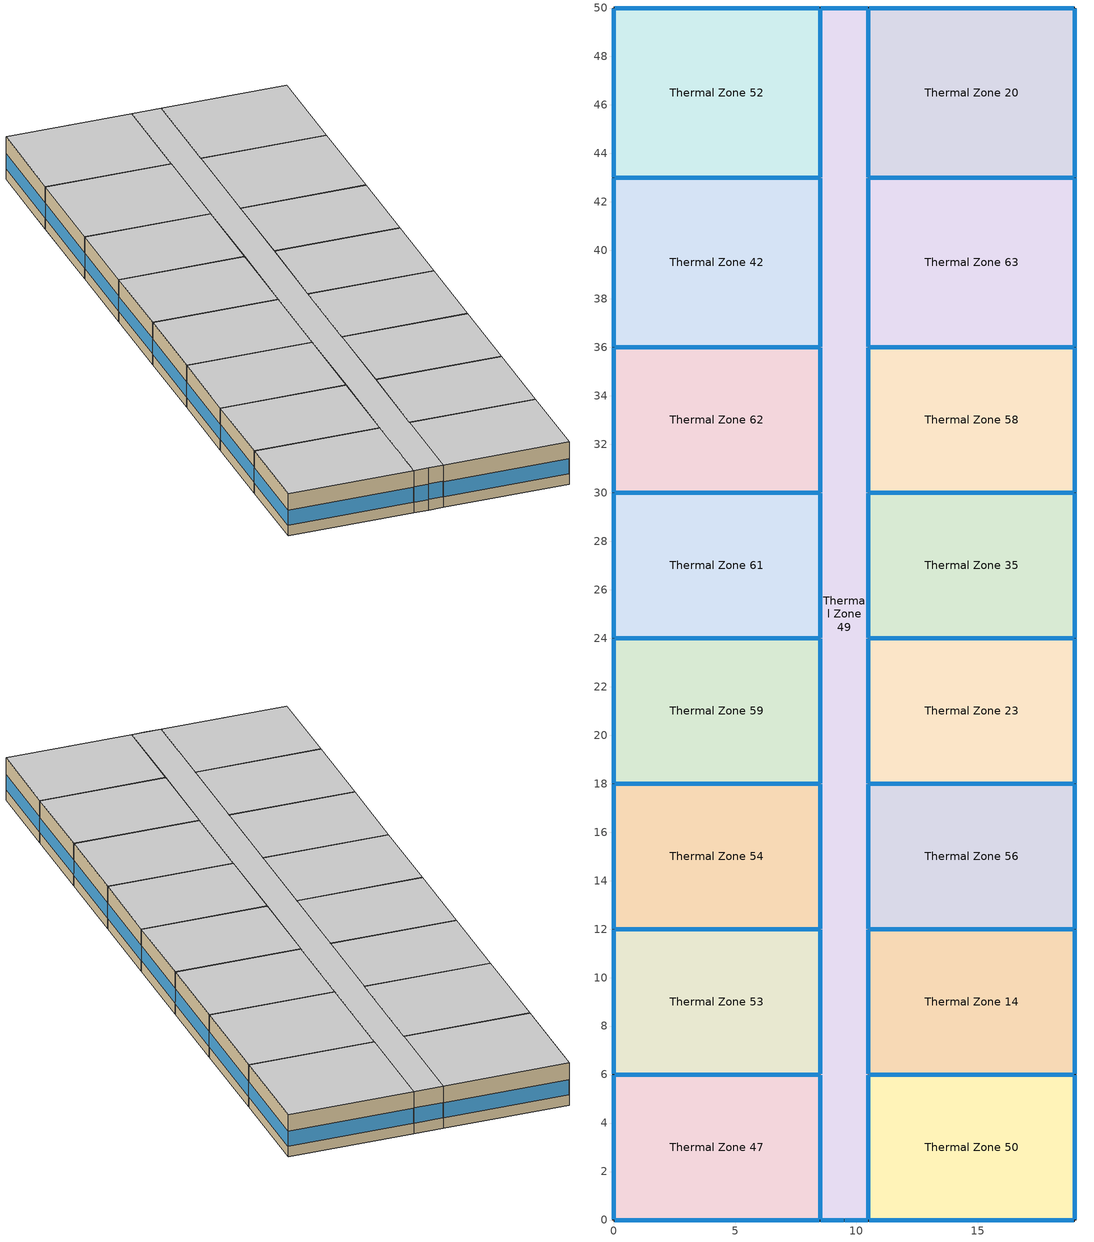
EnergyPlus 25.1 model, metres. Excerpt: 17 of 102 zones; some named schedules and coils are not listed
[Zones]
Thermal Zone 14
 floor to Thermal Zone 33 (Typical Interior Floor): 19,12 19,6 10.5,6 10.5,12 z6.1
 wall outside (Surface 275 c tbd (R 0.8x Solar 1.0x Therm 1.0x)): 19,6 19,12 z6.1:9.14
 wall to Thermal Zone 50 (Typical Interior Wall): 10.5,6 19,6 z6.1:9.14
 wall to Thermal Zone 49 (Typical Interior Wall): 10.5,12 10.5,6 z6.1:9.14
 wall to Thermal Zone 56 (Typical Interior Wall): 19,12 10.5,12 z6.1:9.14
 window (Customized Fenestration: u=3.36): 19,6.03 19,11.97 z6.86:7.93
 window inside (Typical Interior Window): 10.53,6 18.97,6 / 10.5,11.97 10.5,6.03 / 18.97,12 10.53,12 z7.1:8.02
 ceiling to Thermal Zone 66 (Typical Interior Ceiling): 19,6 19,12 10.5,12 10.5,6 z9.14
Thermal Zone 20
 floor to Thermal Zone 48 (Typical Interior Floor): 19,50 19,43 10.5,43 10.5,50 z6.1
 wall outside (Surface 348 c tbd (R 0.8x Solar 1.0x Therm 1.0x)): 19,50 10.5,50 z6.1:9.14
 wall outside (Surface 349 c tbd (R 0.8x Solar 1.0x Therm 1.0x)): 19,43 19,50 z6.1:9.14
 wall to Thermal Zone 49 (Typical Interior Wall): 10.5,50 10.5,43 z6.1:9.14
 wall to Thermal Zone 63 (Typical Interior Wall): 10.5,43 19,43 z6.1:9.14
 window inside (Typical Interior Window): 10.5,49.97 10.5,43.03 / 10.53,43 18.97,43 z7.1:8.02
 window (Customized Fenestration: u=3.36): 18.97,50 10.53,50 / 19,43.03 19,49.97 z6.86:7.93
 ceiling to Thermal Zone 73 (Typical Interior Ceiling): 19,43 19,50 10.5,50 10.5,43 z9.14
Thermal Zone 23
 floor to Thermal Zone 38 (Typical Interior Floor): 19,24 19,18 10.5,18 10.5,24 z6.1
 wall outside (Surface 299 c tbd (R 0.8x Solar 1.0x Therm 1.0x)): 19,18 19,24 z6.1:9.14
 wall to Thermal Zone 56 (Typical Interior Wall): 10.5,18 19,18 z6.1:9.14
 wall to Thermal Zone 49 (Typical Interior Wall): 10.5,24 10.5,18 z6.1:9.14
 wall to Thermal Zone 35 (Typical Interior Wall): 19,24 10.5,24 z6.1:9.14
 window (Customized Fenestration: u=3.36): 19,18.03 19,23.97 z6.86:7.93
 window inside (Typical Interior Window): 10.53,18 18.97,18 / 10.5,23.97 10.5,18.03 / 18.97,24 10.53,24 z7.1:8.02
 ceiling to Thermal Zone 1 (Typical Interior Ceiling): 19,18 19,24 10.5,24 10.5,18 z9.14
Thermal Zone 35
 floor to Thermal Zone 40 (Typical Interior Floor): 19,30 19,24 10.5,24 10.5,30 z6.1
 wall outside (Surface 311 c tbd (R 0.8x Solar 1.0x Therm 1.0x)): 19,24 19,30 z6.1:9.14
 wall to Thermal Zone 49 (Typical Interior Wall): 10.5,30 10.5,24 z6.1:9.14
 wall to Thermal Zone 58 (Typical Interior Wall): 19,30 10.5,30 z6.1:9.14
 window (Customized Fenestration: u=3.36): 19,24.03 19,29.97 z6.86:7.93
 window inside (Typical Interior Window): 10.5,29.97 10.5,24.03 / 18.97,30 10.53,30 z7.1:8.02
 ceiling to Thermal Zone 41 (Typical Interior Ceiling): 19,24 19,30 10.5,30 10.5,24 z9.14
Thermal Zone 42
 floor to Thermal Zone 45 (Typical Interior Floor): 8.5,43 8.5,36 0,36 0,43 z6.1
 wall outside (Surface 329 c tbd (R 0.8x Solar 1.0x Therm 1.0x)): 0,43 0,36 z6.1:9.14
 wall to Thermal Zone 52 (Typical Interior Wall): 8.5,43 0,43 z6.1:9.14
 wall to Thermal Zone 49 (Typical Interior Wall): 8.5,36 8.5,43 z6.1:9.14
 wall to Thermal Zone 62 (Typical Interior Wall): 0,36 8.5,36 z6.1:9.14
 window (Customized Fenestration: u=3.36): 0,42.97 0,36.03 z6.86:7.93
 window inside (Typical Interior Window): 8.47,43 0.03,43 / 8.5,36.03 8.5,42.97 / 0.03,36 8.47,36 z7.1:8.02
 ceiling to Thermal Zone 70 (Typical Interior Ceiling): 8.5,36 8.5,43 0,43 0,36 z9.14
Thermal Zone 47
 floor to Thermal Zone 17 (Typical Interior Floor): 8.5,6 8.5,0 0,0 0,6 z6.1
 wall outside (Surface 237 c tbd (R 0.8x Solar 1.0x Therm 1.0x)): 0,0 8.5,0 z6.1:9.14
 wall outside (Surface 238 c tbd (R 0.8x Solar 1.0x Therm 1.0x)): 0,6 0,0 z6.1:9.14
 wall to Thermal Zone 49 (Typical Interior Wall): 8.5,0 8.5,6 z6.1:9.14
 wall to Thermal Zone 53 (Typical Interior Wall): 8.5,6 0,6 z6.1:9.14
 window inside (Typical Interior Window): 8.5,0.03 8.5,5.97 / 8.47,6 0.03,6 z7.1:8.02
 window (Customized Fenestration: u=3.36): 0.03,0 8.47,0 / 0,5.97 0,0.03 z6.86:7.93
 ceiling to Thermal Zone 64 (Typical Interior Ceiling): 8.5,0 8.5,6 0,6 0,0 z9.14
Thermal Zone 49
 floor to Thermal Zone 30 (Typical Interior Floor): 10.5,50 10.5,0 8.5,0 8.5,50 z6.1
 wall outside (Surface 243 c tbd (R 0.8x Solar 1.0x Therm 1.0x)): 9.5,0 10.5,0 z6.1:9.14
 wall outside (Surface 244 c tbd (R 0.8x Solar 1.0x Therm 1.0x)): 8.5,0 9.5,0 z6.1:9.14
 wall outside (Surface 253 c tbd (R 0.8x Solar 1.0x Therm 1.0x)): 10.5,50 8.5,50 z6.1:9.14
 wall to Thermal Zone 50 (Typical Interior Wall): 10.5,0 10.5,6 z6.1:9.14
 wall to Thermal Zone 53 (Typical Interior Wall): 8.5,12 8.5,6 z6.1:9.14
 wall to Thermal Zone 54 (Typical Interior Wall): 8.5,18 8.5,12 z6.1:9.14
 wall to Thermal Zone 59 (Typical Interior Wall): 8.5,24 8.5,18 z6.1:9.14
 wall to Thermal Zone 61 (Typical Interior Wall): 8.5,30 8.5,24 z6.1:9.14
 wall to Thermal Zone 62 (Typical Interior Wall): 8.5,36 8.5,30 z6.1:9.14
 wall to Thermal Zone 52 (Typical Interior Wall): 8.5,50 8.5,43 z6.1:9.14
 wall to Thermal Zone 63 (Typical Interior Wall): 10.5,36 10.5,43 z6.1:9.14
 wall to Thermal Zone 58 (Typical Interior Wall): 10.5,30 10.5,36 z6.1:9.14
 wall to Thermal Zone 56 (Typical Interior Wall): 10.5,12 10.5,18 z6.1:9.14
 window inside (Typical Interior Window): 10.5,0.03 10.5,5.97 / 8.5,11.97 8.5,6.03 / 8.5,17.97 8.5,12.03 / 8.5,23.97 8.5,18.03 / 8.5,29.97 8.5,24.03 / 8.5,35.97 8.5,30.03 / 8.5,49.97 8.5,43.03 / 10.5,36.03 10.5,42.97 / 10.5,30.03 10.5,35.97 / 10.5,12.03 10.5,17.97 z7.1:8.02
 window (Customized Fenestration: u=3.36): 9.53,0 10.47,0 / 8.53,0 9.47,0 z6.86:7.98; 10.47,50 8.53,50 z6.86:7.95
 ceiling to Thermal Zone 11 (Typical Interior Ceiling): 10.5,0 10.5,50 8.5,50 8.5,0 z9.14
Thermal Zone 50
 floor to Thermal Zone 16 (Typical Interior Floor): 19,6 19,0 10.5,0 10.5,6 z6.1
 wall outside (Surface 263 c tbd (R 0.8x Solar 1.0x Therm 1.0x)): 19,0 19,6 z6.1:9.14
 wall outside (Surface 264 c tbd (R 0.8x Solar 1.0x Therm 1.0x)): 10.5,0 19,0 z6.1:9.14
 window (Customized Fenestration: u=3.36): 19,0.03 19,5.97 / 10.53,0 18.97,0 z6.86:7.93
 ceiling to Thermal Zone 51 (Typical Interior Ceiling): 19,0 19,6 10.5,6 10.5,0 z9.14
Thermal Zone 52
 floor to Thermal Zone 46 (Typical Interior Floor): 8.5,50 8.5,43 0,43 0,50 z6.1
 wall outside (Surface 341 c tbd (R 0.8x Solar 1.0x Therm 1.0x)): 0,50 0,43 z6.1:9.14
 wall outside (Surface 342 c tbd (R 0.8x Solar 1.0x Therm 1.0x)): 8.5,50 0,50 z6.1:9.14
 window (Customized Fenestration: u=3.36): 0,49.97 0,43.03 / 8.47,50 0.03,50 z6.86:7.93
 ceiling to Thermal Zone 72 (Typical Interior Ceiling): 8.5,43 8.5,50 0,50 0,43 z9.14
Thermal Zone 53
 floor to Thermal Zone 31 (Typical Interior Floor): 0,12 8.5,12 8.5,6 0,6 z6.1
 wall outside (Surface 271 c tbd (R 0.8x Solar 1.0x Therm 1.0x)): 0,12 0,6 z6.1:9.14
 wall to Thermal Zone 54 (Typical Interior Wall): 8.5,12 0,12 z6.1:9.14
 window (Customized Fenestration: u=3.36): 0,11.97 0,6.03 z6.86:7.93
 window inside (Typical Interior Window): 8.47,12 0.03,12 z7.1:8.02
 ceiling to Thermal Zone 65 (Typical Interior Ceiling): 8.5,6 8.5,12 0,12 0,6 z9.14
Thermal Zone 54
 floor to Thermal Zone 29 (Typical Interior Floor): 8.5,18 8.5,12 0,12 0,18 z6.1
 wall outside (Surface 283 c tbd (R 0.8x Solar 1.0x Therm 1.0x)): 0,18 0,12 z6.1:9.14
 wall to Thermal Zone 59 (Typical Interior Wall): 8.5,18 0,18 z6.1:9.14
 window (Customized Fenestration: u=3.36): 0,17.97 0,12.03 z6.86:7.93
 window inside (Typical Interior Window): 8.47,18 0.03,18 z7.1:8.02
 ceiling to Thermal Zone 60 (Typical Interior Ceiling): 8.5,12 8.5,18 0,18 0,12 z9.14
Thermal Zone 56
 floor to Thermal Zone 34 (Typical Interior Floor): 19,18 19,12 10.5,12 10.5,18 z6.1
 wall outside (Surface 287 c tbd (R 0.8x Solar 1.0x Therm 1.0x)): 19,12 19,18 z6.1:9.14
 window (Customized Fenestration: u=3.36): 19,12.03 19,17.97 z6.86:7.93
 ceiling to Thermal Zone 37 (Typical Interior Ceiling): 19,12 19,18 10.5,18 10.5,12 z9.14
Thermal Zone 58
 floor to Thermal Zone 44 (Typical Interior Floor): 19,36 19,30 10.5,30 10.5,36 z6.1
 wall outside (Surface 323 c tbd (R 0.8x Solar 1.0x Therm 1.0x)): 19,30 19,36 z6.1:9.14
 wall to Thermal Zone 63 (Typical Interior Wall): 19,36 10.5,36 z6.1:9.14
 window (Customized Fenestration: u=3.36): 19,30.03 19,35.97 z6.86:7.93
 window inside (Typical Interior Window): 18.97,36 10.53,36 z7.1:8.02
 ceiling to Thermal Zone 69 (Typical Interior Ceiling): 19,30 19,36 10.5,36 10.5,30 z9.14
Thermal Zone 59
 floor to Thermal Zone 36 (Typical Interior Floor): 8.5,24 8.5,18 0,18 0,24 z6.1
 wall outside (Surface 295 c tbd (R 0.8x Solar 1.0x Therm 1.0x)): 0,24 0,18 z6.1:9.14
 wall to Thermal Zone 61 (Typical Interior Wall): 8.5,24 0,24 z6.1:9.14
 window (Customized Fenestration: u=3.36): 0,23.97 0,18.03 z6.86:7.93
 window inside (Typical Interior Window): 8.47,24 0.03,24 z7.1:8.02
 ceiling to Thermal Zone 67 (Typical Interior Ceiling): 8.5,18 8.5,24 0,24 0,18 z9.14
Thermal Zone 61
 floor to Thermal Zone 39 (Typical Interior Floor): 8.5,30 8.5,24 0,24 0,30 z6.1
 wall outside (Surface 305 c tbd (R 0.8x Solar 1.0x Therm 1.0x)): 0,30 0,24 z6.1:9.14
 wall to Thermal Zone 62 (Typical Interior Wall): 8.5,30 0,30 z6.1:9.14
 window (Customized Fenestration: u=3.36): 0,29.97 0,24.03 z6.86:7.93
 window inside (Typical Interior Window): 8.47,30 0.03,30 z7.1:8.02
 ceiling to Thermal Zone 68 (Typical Interior Ceiling): 8.5,24 8.5,30 0,30 0,24 z9.14
Thermal Zone 62
 floor to Thermal Zone 43 (Typical Interior Floor): 8.5,36 8.5,30 0,30 0,36 z6.1
 wall outside (Surface 317 c tbd (R 0.8x Solar 1.0x Therm 1.0x)): 0,36 0,30 z6.1:9.14
 window (Customized Fenestration: u=3.36): 0,35.97 0,30.03 z6.86:7.93
 ceiling to Thermal Zone 32 (Typical Interior Ceiling): 8.5,30 8.5,36 0,36 0,30 z9.14
Thermal Zone 63
 floor to Thermal Zone 12 (Typical Interior Floor): 19,43 19,36 10.5,36 10.5,43 z6.1
 wall outside (Surface 335 c tbd (R 0.8x Solar 1.0x Therm 1.0x)): 19,36 19,43 z6.1:9.14
 window (Customized Fenestration: u=3.36): 19,36.03 19,42.97 z6.86:7.93
 ceiling to Thermal Zone 71 (Typical Interior Ceiling): 19,36 19,43 10.5,43 10.5,36 z9.14
[Building]
Building 1
[Site:Location]
Montreal-Trudeau Intl AP: Latitude {deg}=45.4706; Longitude {deg}=-73.7408; Time Zone {hr}=-5; Elevation {m}=36; Keep Site Location Information=No
[SizingPeriod:DesignDay] Month=7; Day of Month=21; Day Type=SummerDesignDay; Daily Dry-Bulb Temperature Range {deltaC}=9.3; Dry-Bulb Temperature Range Modifier Type=DefaultMultipliers; Barometric Pressure {Pa}=100893; Wind Speed {m/s}=4.9; Wind Direction {deg}=220; Rain Indicator=No; Snow Indicator=No; Daylight Saving Time Indicator=No; Solar Model Indicator=ASHRAETau; ASHRAE Clear Sky Optical Depth for Beam Irradiance (taub)=0.465; ASHRAE Clear Sky Optical Depth for Diffuse Irradiance (taud)=1.966; Begin Environment Reset Mode=FullResetAtBeginEnvironment
Name | Maximum Dry-Bulb Temperature {C} | Humidity Condition Type | Wetbulb or DewPoint at Maximum Dry-Bulb {C} | Enthalpy at Maximum Dry-Bulb {J/kg}
Montreal Int'l Ann Clg .4% Condns DB=>MWB | 30 | Wetbulb | 22.1
Montreal Int'l Ann Clg .4% Condns DP=>MDB | 26 | Dewpoint | 21.6
Montreal Int'l Ann Clg .4% Condns Enth=>MDB | 28.1 | Enthalpy |  | 69300
Montreal Int'l Ann Clg .4% Condns WB=>MDB | 28.1 | Wetbulb | 23.2
[Material] Thermal Absorptance=0.9
Name | Roughness | Thickness {m} | Conductivity {W/m-K} | Density {kg/m3} | Specific Heat {J/kg-K} | Solar Absorptance | Visible Absorptance
100mm Normalweight concrete floor | MediumRough | 0.1016 | 2.31045 | 2322 | 832.557 | 0.7 | 0.7
AQNC2024brick (fired clay) (R 0.8x Solar 1.0x Therm 1.0x) 10; AQNC2024brick (fired clay) (R 0.8x Solar 1.0x Therm 1.0x) 38; AQNC2024brick (fired clay) (R 0.8x Solar 1.0x Therm 1.0x) 51; AQNC2024brick (fired clay) (R 0.8x Solar 1.0x Therm 1.0x) 53; AQNC2024brick (fired clay) (R 0.8x Solar 1.0x Therm 1.0x) 59; AQNC2024brick (fired clay) (R 0.8x Solar 1.0x Therm 1.0x) 65; AQNC2024brick (fired clay) (R 0.8x Solar 1.0x Therm 1.0x) 71; AQNC2024brick (fired clay) (R 0.8x Solar 1.0x Therm 1.0x) 72; AQNC2024brick (fired clay) (R 0.8x Solar 1.0x Therm 1.0x) 74; AQNC2024brick (fired clay) (R 0.8x Solar 1.0x Therm 1.0x) 75; AQNC2024brick (fired clay) (R 0.8x Solar 1.0x Therm 1.0x) 76; AQNC2024brick (fired clay) (R 0.8x Solar 1.0x Therm 1.0x) 77; AQNC2024brick (fired clay) (R 0.8x Solar 1.0x Therm 1.0x) 78; AQNC2024brick (fired clay) (R 0.8x Solar 1.0x Therm 1.0x) 79; AQNC2024brick (fired clay) (R 0.8x Solar 1.0x Therm 1.0x) 80; AQNC2024brick (fired clay) (R 0.8x Solar 1.0x Therm 1.0x) 81; AQNC2024brick (fired clay) (R 0.8x Solar 1.0x Therm 1.0x) 82; AQNC2024brick (fired clay) (R 0.8x Solar 1.0x Therm 1.0x) 84; AQNC2024brick (fired clay) (R 0.8x Solar 1.0x Therm 1.0x) 86; AQNC2024brick (fired clay) (R 0.8x Solar 1.0x Therm 1.0x) 88; AQNC2024brick (fired clay) (R 0.8x Solar 1.0x Therm 1.0x) 90; AQNC2024brick (fired clay) (R 0.8x Solar 1.0x Therm 1.0x) 93; AQNC2024brick (fired clay) (R 0.8x Solar 1.0x Therm 1.0x) 95 | MediumRough | 0.08 | 1.43 | 2400 | 840 | 0.7 | 0.7
AQNC2024gypsum board (R 0.8x Solar 1.0x Therm 1.0x) 10; AQNC2024gypsum board (R 0.8x Solar 1.0x Therm 1.0x) 38; AQNC2024gypsum board (R 0.8x Solar 1.0x Therm 1.0x) 51; AQNC2024gypsum board (R 0.8x Solar 1.0x Therm 1.0x) 53; AQNC2024gypsum board (R 0.8x Solar 1.0x Therm 1.0x) 59; AQNC2024gypsum board (R 0.8x Solar 1.0x Therm 1.0x) 65; AQNC2024gypsum board (R 0.8x Solar 1.0x Therm 1.0x) 71; AQNC2024gypsum board (R 0.8x Solar 1.0x Therm 1.0x) 72; AQNC2024gypsum board (R 0.8x Solar 1.0x Therm 1.0x) 74; AQNC2024gypsum board (R 0.8x Solar 1.0x Therm 1.0x) 75; AQNC2024gypsum board (R 0.8x Solar 1.0x Therm 1.0x) 76; AQNC2024gypsum board (R 0.8x Solar 1.0x Therm 1.0x) 77; AQNC2024gypsum board (R 0.8x Solar 1.0x Therm 1.0x) 78; AQNC2024gypsum board (R 0.8x Solar 1.0x Therm 1.0x) 79; AQNC2024gypsum board (R 0.8x Solar 1.0x Therm 1.0x) 80; AQNC2024gypsum board (R 0.8x Solar 1.0x Therm 1.0x) 81; AQNC2024gypsum board (R 0.8x Solar 1.0x Therm 1.0x) 82; AQNC2024gypsum board (R 0.8x Solar 1.0x Therm 1.0x) 84; AQNC2024gypsum board (R 0.8x Solar 1.0x Therm 1.0x) 86; AQNC2024gypsum board (R 0.8x Solar 1.0x Therm 1.0x) 88; AQNC2024gypsum board (R 0.8x Solar 1.0x Therm 1.0x) 90; AQNC2024gypsum board (R 0.8x Solar 1.0x Therm 1.0x) 93; AQNC2024gypsum board (R 0.8x Solar 1.0x Therm 1.0x) 95 | MediumRough | 0.08 | 0.159 | 800 | 1090 | 0.7 | 0.7
AQNC2024Stucco 25 mm (R 0.8x Solar 1.0x Therm 1.0x) 10; AQNC2024Stucco 25 mm (R 0.8x Solar 1.0x Therm 1.0x) 38; AQNC2024Stucco 25 mm (R 0.8x Solar 1.0x Therm 1.0x) 51; AQNC2024Stucco 25 mm (R 0.8x Solar 1.0x Therm 1.0x) 53; AQNC2024Stucco 25 mm (R 0.8x Solar 1.0x Therm 1.0x) 59; AQNC2024Stucco 25 mm (R 0.8x Solar 1.0x Therm 1.0x) 65; AQNC2024Stucco 25 mm (R 0.8x Solar 1.0x Therm 1.0x) 71; AQNC2024Stucco 25 mm (R 0.8x Solar 1.0x Therm 1.0x) 72; AQNC2024Stucco 25 mm (R 0.8x Solar 1.0x Therm 1.0x) 74; AQNC2024Stucco 25 mm (R 0.8x Solar 1.0x Therm 1.0x) 75; AQNC2024Stucco 25 mm (R 0.8x Solar 1.0x Therm 1.0x) 76; AQNC2024Stucco 25 mm (R 0.8x Solar 1.0x Therm 1.0x) 77; AQNC2024Stucco 25 mm (R 0.8x Solar 1.0x Therm 1.0x) 78; AQNC2024Stucco 25 mm (R 0.8x Solar 1.0x Therm 1.0x) 79; AQNC2024Stucco 25 mm (R 0.8x Solar 1.0x Therm 1.0x) 80; AQNC2024Stucco 25 mm (R 0.8x Solar 1.0x Therm 1.0x) 81; AQNC2024Stucco 25 mm (R 0.8x Solar 1.0x Therm 1.0x) 82; AQNC2024Stucco 25 mm (R 0.8x Solar 1.0x Therm 1.0x) 84; AQNC2024Stucco 25 mm (R 0.8x Solar 1.0x Therm 1.0x) 86; AQNC2024Stucco 25 mm (R 0.8x Solar 1.0x Therm 1.0x) 88; AQNC2024Stucco 25 mm (R 0.8x Solar 1.0x Therm 1.0x) 90; AQNC2024Stucco 25 mm (R 0.8x Solar 1.0x Therm 1.0x) 93; AQNC2024Stucco 25 mm (R 0.8x Solar 1.0x Therm 1.0x) 95 | MediumRough | 0.02 | 0.159 | 800 | 1090 | 0.7 | 0.7
G01 13mm gypsum board | Smooth | 0.0127 | 0.160031 | 800.001 | 1090.73 | 0.7 | 0.5
G05 25mm wood | MediumSmooth | 0.0254 | 0.15 | 608 | 1630 | 0.5 | 0.5
Surface 237 m tbd (R 0.8x Solar 1.0x Therm 1.0x); Surface 264 m tbd (R 0.8x Solar 1.0x Therm 1.0x); Surface 342 m tbd (R 0.8x Solar 1.0x Therm 1.0x); Surface 348 m tbd (R 0.8x Solar 1.0x Therm 1.0x) | MediumRough | 0.08 | 0.101879 | 15 | 1500 | 0.7 | 0.7
Surface 238 m tbd (R 0.8x Solar 1.0x Therm 1.0x); Surface 263 m tbd (R 0.8x Solar 1.0x Therm 1.0x) | MediumRough | 0.08 | 0.104865 | 15 | 1500 | 0.7 | 0.7
Surface 243 m tbd (R 0.8x Solar 1.0x Therm 1.0x); Surface 244 m tbd (R 0.8x Solar 1.0x Therm 1.0x) | MediumRough | 0.08 | 0.124682 | 15 | 1500 | 0.7 | 0.7
Surface 253 m tbd (R 0.8x Solar 1.0x Therm 1.0x) | MediumRough | 0.08 | 0.109301 | 15 | 1500 | 0.7 | 0.7
Surface 271 m tbd (R 0.8x Solar 1.0x Therm 1.0x); Surface 275 m tbd (R 0.8x Solar 1.0x Therm 1.0x); Surface 283 m tbd (R 0.8x Solar 1.0x Therm 1.0x); Surface 287 m tbd (R 0.8x Solar 1.0x Therm 1.0x); Surface 295 m tbd (R 0.8x Solar 1.0x Therm 1.0x); Surface 299 m tbd (R 0.8x Solar 1.0x Therm 1.0x); Surface 305 m tbd (R 0.8x Solar 1.0x Therm 1.0x); Surface 311 m tbd (R 0.8x Solar 1.0x Therm 1.0x); Surface 317 m tbd (R 0.8x Solar 1.0x Therm 1.0x); Surface 323 m tbd (R 0.8x Solar 1.0x Therm 1.0x) | MediumRough | 0.08 | 0.0995079 | 15 | 1500 | 0.7 | 0.7
Surface 329 m tbd (R 0.8x Solar 1.0x Therm 1.0x); Surface 335 m tbd (R 0.8x Solar 1.0x Therm 1.0x) | MediumRough | 0.08 | 0.0988219 | 15 | 1500 | 0.7 | 0.7
Surface 341 m tbd (R 0.8x Solar 1.0x Therm 1.0x); Surface 349 m tbd (R 0.8x Solar 1.0x Therm 1.0x) | MediumRough | 0.08 | 0.103414 | 15 | 1500 | 0.7 | 0.7
[Material:NoMass]
CP02 CARPET PAD 3: Roughness=Smooth; Thermal Resistance {m2-K/W}=0.21648; Thermal Absorptance=0.9; Solar Absorptance=0.7; Visible Absorptance=0.8
[WindowMaterial:Glazing]
Clear 3mm 1: Optical Data Type=SpectralAverage; Thickness {m}=0.003; Solar Transmittance at Normal Incidence=0.837; Front Side Solar Reflectance at Normal Incidence=0.075; Back Side Solar Reflectance at Normal Incidence=0.075; Visible Transmittance at Normal Incidence=0.898; Front Side Visible Reflectance at Normal Incidence=0.081; Back Side Visible Reflectance at Normal Incidence=0.081; Infrared Transmittance at Normal Incidence=0; Front Side Infrared Hemispherical Emissivity=0.84; Back Side Infrared Hemispherical Emissivity=0.84; Conductivity {W/m-K}=0.9; Dirt Correction Factor for Solar and Visible Transmittance=1; Solar Diffusing=No
[WindowMaterial:SimpleGlazingSystem]
Fenestration U=3.32 0.66 1: U-Factor {W/m2-K}=3.32; Solar Heat Gain Coefficient=0.66; Visible Transmittance=0.21
[Construction]
Customized Fenestration: u=3.36: Fenestration U=3.32 0.66 1
Interior Partition 1: G05 25mm wood
Surface 237 c tbd (R 0.8x Solar 1.0x Therm 1.0x): AQNC2024Stucco 25 mm (R 0.8x Solar 1.0x Therm 1.0x) 71, AQNC2024brick (fired clay) (R 0.8x Solar 1.0x Therm 1.0x) 71, Surface 237 m tbd (R 0.8x Solar 1.0x Therm 1.0x), AQNC2024gypsum board (R 0.8x Solar 1.0x Therm 1.0x) 71
Surface 238 c tbd (R 0.8x Solar 1.0x Therm 1.0x): AQNC2024Stucco 25 mm (R 0.8x Solar 1.0x Therm 1.0x) 72, AQNC2024brick (fired clay) (R 0.8x Solar 1.0x Therm 1.0x) 72, Surface 238 m tbd (R 0.8x Solar 1.0x Therm 1.0x), AQNC2024gypsum board (R 0.8x Solar 1.0x Therm 1.0x) 72
Surface 243 c tbd (R 0.8x Solar 1.0x Therm 1.0x): AQNC2024Stucco 25 mm (R 0.8x Solar 1.0x Therm 1.0x) 10, AQNC2024brick (fired clay) (R 0.8x Solar 1.0x Therm 1.0x) 10, Surface 243 m tbd (R 0.8x Solar 1.0x Therm 1.0x), AQNC2024gypsum board (R 0.8x Solar 1.0x Therm 1.0x) 10
Surface 244 c tbd (R 0.8x Solar 1.0x Therm 1.0x): AQNC2024Stucco 25 mm (R 0.8x Solar 1.0x Therm 1.0x) 74, AQNC2024brick (fired clay) (R 0.8x Solar 1.0x Therm 1.0x) 74, Surface 244 m tbd (R 0.8x Solar 1.0x Therm 1.0x), AQNC2024gypsum board (R 0.8x Solar 1.0x Therm 1.0x) 74
Surface 253 c tbd (R 0.8x Solar 1.0x Therm 1.0x): AQNC2024Stucco 25 mm (R 0.8x Solar 1.0x Therm 1.0x) 53, AQNC2024brick (fired clay) (R 0.8x Solar 1.0x Therm 1.0x) 53, Surface 253 m tbd (R 0.8x Solar 1.0x Therm 1.0x), AQNC2024gypsum board (R 0.8x Solar 1.0x Therm 1.0x) 53
Surface 263 c tbd (R 0.8x Solar 1.0x Therm 1.0x): AQNC2024Stucco 25 mm (R 0.8x Solar 1.0x Therm 1.0x) 75, AQNC2024brick (fired clay) (R 0.8x Solar 1.0x Therm 1.0x) 75, Surface 263 m tbd (R 0.8x Solar 1.0x Therm 1.0x), AQNC2024gypsum board (R 0.8x Solar 1.0x Therm 1.0x) 75
Surface 264 c tbd (R 0.8x Solar 1.0x Therm 1.0x): AQNC2024Stucco 25 mm (R 0.8x Solar 1.0x Therm 1.0x) 65, AQNC2024brick (fired clay) (R 0.8x Solar 1.0x Therm 1.0x) 65, Surface 264 m tbd (R 0.8x Solar 1.0x Therm 1.0x), AQNC2024gypsum board (R 0.8x Solar 1.0x Therm 1.0x) 65
Surface 271 c tbd (R 0.8x Solar 1.0x Therm 1.0x): AQNC2024Stucco 25 mm (R 0.8x Solar 1.0x Therm 1.0x) 77, AQNC2024brick (fired clay) (R 0.8x Solar 1.0x Therm 1.0x) 77, Surface 271 m tbd (R 0.8x Solar 1.0x Therm 1.0x), AQNC2024gypsum board (R 0.8x Solar 1.0x Therm 1.0x) 77
Surface 275 c tbd (R 0.8x Solar 1.0x Therm 1.0x): AQNC2024Stucco 25 mm (R 0.8x Solar 1.0x Therm 1.0x) 78, AQNC2024brick (fired clay) (R 0.8x Solar 1.0x Therm 1.0x) 78, Surface 275 m tbd (R 0.8x Solar 1.0x Therm 1.0x), AQNC2024gypsum board (R 0.8x Solar 1.0x Therm 1.0x) 78
Surface 283 c tbd (R 0.8x Solar 1.0x Therm 1.0x): AQNC2024Stucco 25 mm (R 0.8x Solar 1.0x Therm 1.0x) 80, AQNC2024brick (fired clay) (R 0.8x Solar 1.0x Therm 1.0x) 80, Surface 283 m tbd (R 0.8x Solar 1.0x Therm 1.0x), AQNC2024gypsum board (R 0.8x Solar 1.0x Therm 1.0x) 80
Surface 287 c tbd (R 0.8x Solar 1.0x Therm 1.0x): AQNC2024Stucco 25 mm (R 0.8x Solar 1.0x Therm 1.0x) 81, AQNC2024brick (fired clay) (R 0.8x Solar 1.0x Therm 1.0x) 81, Surface 287 m tbd (R 0.8x Solar 1.0x Therm 1.0x), AQNC2024gypsum board (R 0.8x Solar 1.0x Therm 1.0x) 81
Surface 295 c tbd (R 0.8x Solar 1.0x Therm 1.0x): AQNC2024Stucco 25 mm (R 0.8x Solar 1.0x Therm 1.0x) 82, AQNC2024brick (fired clay) (R 0.8x Solar 1.0x Therm 1.0x) 82, Surface 295 m tbd (R 0.8x Solar 1.0x Therm 1.0x), AQNC2024gypsum board (R 0.8x Solar 1.0x Therm 1.0x) 82
Surface 299 c tbd (R 0.8x Solar 1.0x Therm 1.0x): AQNC2024Stucco 25 mm (R 0.8x Solar 1.0x Therm 1.0x) 76, AQNC2024brick (fired clay) (R 0.8x Solar 1.0x Therm 1.0x) 76, Surface 299 m tbd (R 0.8x Solar 1.0x Therm 1.0x), AQNC2024gypsum board (R 0.8x Solar 1.0x Therm 1.0x) 76
Surface 305 c tbd (R 0.8x Solar 1.0x Therm 1.0x): AQNC2024Stucco 25 mm (R 0.8x Solar 1.0x Therm 1.0x) 38, AQNC2024brick (fired clay) (R 0.8x Solar 1.0x Therm 1.0x) 38, Surface 305 m tbd (R 0.8x Solar 1.0x Therm 1.0x), AQNC2024gypsum board (R 0.8x Solar 1.0x Therm 1.0x) 38
Surface 311 c tbd (R 0.8x Solar 1.0x Therm 1.0x): AQNC2024Stucco 25 mm (R 0.8x Solar 1.0x Therm 1.0x) 84, AQNC2024brick (fired clay) (R 0.8x Solar 1.0x Therm 1.0x) 84, Surface 311 m tbd (R 0.8x Solar 1.0x Therm 1.0x), AQNC2024gypsum board (R 0.8x Solar 1.0x Therm 1.0x) 84
Surface 317 c tbd (R 0.8x Solar 1.0x Therm 1.0x): AQNC2024Stucco 25 mm (R 0.8x Solar 1.0x Therm 1.0x) 86, AQNC2024brick (fired clay) (R 0.8x Solar 1.0x Therm 1.0x) 86, Surface 317 m tbd (R 0.8x Solar 1.0x Therm 1.0x), AQNC2024gypsum board (R 0.8x Solar 1.0x Therm 1.0x) 86
Surface 323 c tbd (R 0.8x Solar 1.0x Therm 1.0x): AQNC2024Stucco 25 mm (R 0.8x Solar 1.0x Therm 1.0x) 59, AQNC2024brick (fired clay) (R 0.8x Solar 1.0x Therm 1.0x) 59, Surface 323 m tbd (R 0.8x Solar 1.0x Therm 1.0x), AQNC2024gypsum board (R 0.8x Solar 1.0x Therm 1.0x) 59
Surface 329 c tbd (R 0.8x Solar 1.0x Therm 1.0x): AQNC2024Stucco 25 mm (R 0.8x Solar 1.0x Therm 1.0x) 88, AQNC2024brick (fired clay) (R 0.8x Solar 1.0x Therm 1.0x) 88, Surface 329 m tbd (R 0.8x Solar 1.0x Therm 1.0x), AQNC2024gypsum board (R 0.8x Solar 1.0x Therm 1.0x) 88
Surface 335 c tbd (R 0.8x Solar 1.0x Therm 1.0x): AQNC2024Stucco 25 mm (R 0.8x Solar 1.0x Therm 1.0x) 90, AQNC2024brick (fired clay) (R 0.8x Solar 1.0x Therm 1.0x) 90, Surface 335 m tbd (R 0.8x Solar 1.0x Therm 1.0x), AQNC2024gypsum board (R 0.8x Solar 1.0x Therm 1.0x) 90
Surface 341 c tbd (R 0.8x Solar 1.0x Therm 1.0x): AQNC2024Stucco 25 mm (R 0.8x Solar 1.0x Therm 1.0x) 93, AQNC2024brick (fired clay) (R 0.8x Solar 1.0x Therm 1.0x) 93, Surface 341 m tbd (R 0.8x Solar 1.0x Therm 1.0x), AQNC2024gypsum board (R 0.8x Solar 1.0x Therm 1.0x) 93
Surface 342 c tbd (R 0.8x Solar 1.0x Therm 1.0x): AQNC2024Stucco 25 mm (R 0.8x Solar 1.0x Therm 1.0x) 51, AQNC2024brick (fired clay) (R 0.8x Solar 1.0x Therm 1.0x) 51, Surface 342 m tbd (R 0.8x Solar 1.0x Therm 1.0x), AQNC2024gypsum board (R 0.8x Solar 1.0x Therm 1.0x) 51
Surface 348 c tbd (R 0.8x Solar 1.0x Therm 1.0x): AQNC2024Stucco 25 mm (R 0.8x Solar 1.0x Therm 1.0x) 79, AQNC2024brick (fired clay) (R 0.8x Solar 1.0x Therm 1.0x) 79, Surface 348 m tbd (R 0.8x Solar 1.0x Therm 1.0x), AQNC2024gypsum board (R 0.8x Solar 1.0x Therm 1.0x) 79
Surface 349 c tbd (R 0.8x Solar 1.0x Therm 1.0x): AQNC2024Stucco 25 mm (R 0.8x Solar 1.0x Therm 1.0x) 95, AQNC2024brick (fired clay) (R 0.8x Solar 1.0x Therm 1.0x) 95, Surface 349 m tbd (R 0.8x Solar 1.0x Therm 1.0x), AQNC2024gypsum board (R 0.8x Solar 1.0x Therm 1.0x) 95
Typical Interior Ceiling: CP02 CARPET PAD 3, 100mm Normalweight concrete floor
Typical Interior Floor: 100mm Normalweight concrete floor, CP02 CARPET PAD 3
Typical Interior Wall: G01 13mm gypsum board, G01 13mm gypsum board
Typical Interior Window: Clear 3mm 1
[Zone] Multiplier=1; Part of Total Floor Area=Yes
Thermal Zone 14; Thermal Zone 20; Thermal Zone 23; Thermal Zone 35; Thermal Zone 42; Thermal Zone 47; Thermal Zone 49; Thermal Zone 50; Thermal Zone 52; Thermal Zone 53; Thermal Zone 54; Thermal Zone 56; Thermal Zone 58; Thermal Zone 59; Thermal Zone 61; Thermal Zone 62; Thermal Zone 63
[Space]
Name | Zone | Space Type
Space 305 | Thermal Zone 14 | MURB small 1
Space 317 | Thermal Zone 20 | MURB small 1
Space 309 | Thermal Zone 23 | MURB small 1
Space 311 | Thermal Zone 35 | MURB small 1
Space 314 | Thermal Zone 42 | MURB small 1
Space 301 | Thermal Zone 47 | MURB small 1
Space 302 | Thermal Zone 49 | MURB lobby 1
Space 303 | Thermal Zone 50 | MURB small 1
Space 316 | Thermal Zone 52 | MURB small 1
Space 304 | Thermal Zone 53 | MURB small 1
Space 306 | Thermal Zone 54 | MURB small 1
Space 307 | Thermal Zone 56 | MURB small 1
Space 313 | Thermal Zone 58 | MURB small 1
Space 308 | Thermal Zone 59 | MURB small 1
Space 310 | Thermal Zone 61 | MURB small 1
Space 312 | Thermal Zone 62 | MURB small 1
Space 315 | Thermal Zone 63 | MURB small 1
[SpaceList]
MURB small 1: Space 409, Space 101, Space 108, Space 603, Space 104, Space 105, Space 103, Space 106, Space 107, Space 215, Space 109, Space 305, Space 110, Space 203, Space 201, Space 111, Space 112, Space 317, Space 113, Space 114, Space 309, Space 115, Space 614, Space 116, Space 117, Space 511, Space 206, Space 204, Space 205, Space 207, Space 311, Space 208, Space 407, Space 209, Space 210, Space 211, Space 314, Space 212, Space 213, Space 214, Space 216, Space 301, Space 217, Space 303, Space 403, Space 316, Space 304, Space 306, Space 611, Space 307, Space 608, Space 313, Space 308, Space 406, Space 310, Space 312, Space 315, Space 401, Space 506, Space 404, Space 405, Space 408, Space 410, Space 411, Space 412, Space 413, Space 414, Space 415, Space 416, Space 417, Space 501, Space 503, Space 504, Space 505, Space 507, Space 508, Space 509, Space 617, Space 510, Space 604, Space 512, Space 513, Space 514, Space 515, Space 516, Space 517, Space 601, Space 602, Space 605, Space 606, Space 607, Space 609, Space 610, Space 612, Space 613, Space 615, Space 616
MURB lobby 1: Space 102, Space 402, Space 202, Space 302, Space 502
[InternalMass] Construction=Interior Partition 1
Name | Zone or ZoneList | Space or SpaceList | Surface Area {m2}
Space 305 Internal Mass 1 | Thermal Zone 14 | Space 305 | 102
Space 317 Internal Mass 1 | Thermal Zone 20 | Space 317 | 119
Space 309 Internal Mass 1 | Thermal Zone 23 | Space 309 | 102
Space 311 Internal Mass 1 | Thermal Zone 35 | Space 311 | 102
Space 314 Internal Mass 1 | Thermal Zone 42 | Space 314 | 119
Space 301 Internal Mass 1 | Thermal Zone 47 | Space 301 | 102
Space 303 Internal Mass 1 | Thermal Zone 50 | Space 303 | 102
Space 316 Internal Mass 1 | Thermal Zone 52 | Space 316 | 119
Space 304 Internal Mass 1 | Thermal Zone 53 | Space 304 | 102
Space 306 Internal Mass 1 | Thermal Zone 54 | Space 306 | 102
Space 307 Internal Mass 1 | Thermal Zone 56 | Space 307 | 102
Space 313 Internal Mass 1 | Thermal Zone 58 | Space 313 | 102
Space 308 Internal Mass 1 | Thermal Zone 59 | Space 308 | 102
Space 310 Internal Mass 1 | Thermal Zone 61 | Space 310 | 102
Space 312 Internal Mass 1 | Thermal Zone 62 | Space 312 | 102
Space 315 Internal Mass 1 | Thermal Zone 63 | Space 315 | 119
Space 302 Internal Mass 2 | Thermal Zone 49 | Space 302 | 200
[Lights]
Lights 1: Zone or ZoneList or Space or SpaceList=MURB small 1; Schedule=Eclairageint 1; Design Level Calculation Method=LightingLevel; Lighting Level {W}=241.35; Fraction Radiant=0.4; Fraction Visible=0.2; Fraction Replaceable=1
[People]
People 2: Zone or ZoneList or Space or SpaceList=MURB small 1; Number of People Schedule=MidriseApartment Apartment Occ 2; Number of People Calculation Method=People/Area; People per Floor Area {person/m2}=0.0283091; Fraction Radiant=0.3; Activity Level Schedule=MidriseApartment Activity 2
[ElectricEquipment] Zone or ZoneList or Space or SpaceList=MURB small 1; Design Level Calculation Method=EquipmentLevel
Name | Schedule | Design Level {W} | Fraction Latent | Fraction Radiant | Fraction Lost
Electric Equipment 10 5.0 percent reduction | Secheuse | 262.865 | 0 | 0.2 | 0.8
Electric Equipment 2 5.0 percent reduction | Autres | 703 |  | 0.2
Electric Equipment 4 5.0 percent reduction | Chaufeau | 894.52 | 0.1 | 0 | 0.9
Electric Equipment 5 5.0 percent reduction | Congelateur | 16.5775 | 0.1 | 0 | 0.9
Electric Equipment 6 5.0 percent reduction | Fourcuisiniere | 297.35 | 0.1 | 0.2 | 0.1
Electric Equipment 7 5.0 percent reduction | Laveuse | 26.429 | 0 | 0.2 | 0.1
Electric Equipment 8 5.0 percent reduction | Lavevaisselle | 29.0605 | 0.1 | 0.1 | 0.8
Electric Equipment 9 5.0 percent reduction | Refrigerateur | 110.941 | 0.1 | 0 | 0
[ZoneInfiltration:DesignFlowRate] Design Flow Rate Calculation Method=Flow/ExteriorArea; Flow Rate per Exterior Surface Area {m3/s-m2}=0.00070258; Constant Term Coefficient=0.107472; Temperature Term Coefficient=0.0119911; Velocity Term Coefficient=0; Velocity Squared Term Coefficient=0.0134792; Density Basis=Outdoor
Name | Zone or ZoneList or Space or SpaceList | Schedule
Space 305 HVAC Off Infiltration | Space 305 | Infiltration HVAC Off Schedule
Space 305 HVAC On Infiltration | Space 305 | Infiltration HVAC On Schedule
Space 317 HVAC Off Infiltration | Space 317 | Infiltration HVAC Off Schedule
Space 317 HVAC On Infiltration | Space 317 | Infiltration HVAC On Schedule
Space 309 HVAC Off Infiltration | Space 309 | Infiltration HVAC Off Schedule
Space 309 HVAC On Infiltration | Space 309 | Infiltration HVAC On Schedule
Space 311 HVAC Off Infiltration | Space 311 | Infiltration HVAC Off Schedule
Space 311 HVAC On Infiltration | Space 311 | Infiltration HVAC On Schedule
Space 314 HVAC Off Infiltration | Space 314 | Infiltration HVAC Off Schedule
Space 314 HVAC On Infiltration | Space 314 | Infiltration HVAC On Schedule
Space 301 HVAC Off Infiltration | Space 301 | Infiltration HVAC Off Schedule
Space 301 HVAC On Infiltration | Space 301 | Infiltration HVAC On Schedule
Space 302 HVAC Off Infiltration | Space 302 | Infiltration HVAC Off Schedule
Space 302 HVAC On Infiltration | Space 302 | Infiltration HVAC On Schedule
Space 303 HVAC Off Infiltration | Space 303 | Infiltration HVAC Off Schedule
Space 303 HVAC On Infiltration | Space 303 | Infiltration HVAC On Schedule
Space 316 HVAC Off Infiltration | Space 316 | Infiltration HVAC Off Schedule
Space 316 HVAC On Infiltration | Space 316 | Infiltration HVAC On Schedule
Space 304 HVAC Off Infiltration | Space 304 | Infiltration HVAC Off Schedule
Space 304 HVAC On Infiltration | Space 304 | Infiltration HVAC On Schedule
Space 306 HVAC Off Infiltration | Space 306 | Infiltration HVAC Off Schedule
Space 306 HVAC On Infiltration | Space 306 | Infiltration HVAC On Schedule
Space 307 HVAC Off Infiltration | Space 307 | Infiltration HVAC Off Schedule
Space 307 HVAC On Infiltration | Space 307 | Infiltration HVAC On Schedule
Space 313 HVAC Off Infiltration | Space 313 | Infiltration HVAC Off Schedule
Space 313 HVAC On Infiltration | Space 313 | Infiltration HVAC On Schedule
Space 308 HVAC Off Infiltration | Space 308 | Infiltration HVAC Off Schedule
Space 308 HVAC On Infiltration | Space 308 | Infiltration HVAC On Schedule
Space 310 HVAC Off Infiltration | Space 310 | Infiltration HVAC Off Schedule
Space 310 HVAC On Infiltration | Space 310 | Infiltration HVAC On Schedule
Space 312 HVAC Off Infiltration | Space 312 | Infiltration HVAC Off Schedule
Space 312 HVAC On Infiltration | Space 312 | Infiltration HVAC On Schedule
Space 315 HVAC Off Infiltration | Space 315 | Infiltration HVAC Off Schedule
Space 315 HVAC On Infiltration | Space 315 | Infiltration HVAC On Schedule
[ZoneControl:Thermostat] Temperature Difference Between Cutout And Setpoint {deltaC}=0
Name | Zone or ZoneList | Control Type Schedule | Control 1
Thermal Zone 14 Thermostat | Thermal Zone 14 | Thermal Zone 14 Thermostat Schedule | Thermostat Setpoint Dual Setpoint 47
Thermal Zone 20 Thermostat | Thermal Zone 20 | Thermal Zone 20 Thermostat Schedule | Thermostat Setpoint Dual Setpoint 25
Thermal Zone 23 Thermostat | Thermal Zone 23 | Thermal Zone 23 Thermostat Schedule | Thermostat Setpoint Dual Setpoint 42
Thermal Zone 35 Thermostat | Thermal Zone 35 | Thermal Zone 35 Thermostat Schedule | Thermostat Setpoint Dual Setpoint 31
Thermal Zone 42 Thermostat | Thermal Zone 42 | Thermal Zone 42 Thermostat Schedule | Thermostat Setpoint Dual Setpoint 5
Thermal Zone 47 Thermostat | Thermal Zone 47 | Thermal Zone 47 Thermostat Schedule | Thermostat Setpoint Dual Setpoint 10
Thermal Zone 49 Thermostat | Thermal Zone 49 | Thermal Zone 49 Thermostat Schedule | Thermostat Setpoint Dual Setpoint 11
Thermal Zone 50 Thermostat | Thermal Zone 50 | Thermal Zone 50 Thermostat Schedule | Thermostat Setpoint Dual Setpoint 12
Thermal Zone 52 Thermostat | Thermal Zone 52 | Thermal Zone 52 Thermostat Schedule | Thermostat Setpoint Dual Setpoint 2
Thermal Zone 53 Thermostat | Thermal Zone 53 | Thermal Zone 53 Thermostat Schedule | Thermostat Setpoint Dual Setpoint 3
Thermal Zone 54 Thermostat | Thermal Zone 54 | Thermal Zone 54 Thermostat Schedule | Thermostat Setpoint Dual Setpoint 23
Thermal Zone 56 Thermostat | Thermal Zone 56 | Thermal Zone 56 Thermostat Schedule | Thermostat Setpoint Dual Setpoint 81
Thermal Zone 58 Thermostat | Thermal Zone 58 | Thermal Zone 58 Thermostat Schedule | Thermostat Setpoint Dual Setpoint 83
Thermal Zone 59 Thermostat | Thermal Zone 59 | Thermal Zone 59 Thermostat Schedule | Thermostat Setpoint Dual Setpoint 61
Thermal Zone 61 Thermostat | Thermal Zone 61 | Thermal Zone 61 Thermostat Schedule | Thermostat Setpoint Dual Setpoint 62
Thermal Zone 62 Thermostat | Thermal Zone 62 | Thermal Zone 62 Thermostat Schedule | Thermostat Setpoint Dual Setpoint 86
Thermal Zone 63 Thermostat | Thermal Zone 63 | Thermal Zone 63 Thermostat Schedule | Thermostat Setpoint Dual Setpoint 87
[ThermostatSetpoint:DualSetpoint] Heating Setpoint Temperature Schedule=NECB-G-Thermostat Setpoint-Heating; Cooling Setpoint Temperature Schedule=NECB-G-Thermostat Setpoint-Cooling
Thermostat Setpoint Dual Setpoint 47; Thermostat Setpoint Dual Setpoint 25; Thermostat Setpoint Dual Setpoint 42; Thermostat Setpoint Dual Setpoint 31; Thermostat Setpoint Dual Setpoint 5; Thermostat Setpoint Dual Setpoint 10; Thermostat Setpoint Dual Setpoint 11; Thermostat Setpoint Dual Setpoint 12; Thermostat Setpoint Dual Setpoint 2; Thermostat Setpoint Dual Setpoint 3; Thermostat Setpoint Dual Setpoint 23; Thermostat Setpoint Dual Setpoint 81; Thermostat Setpoint Dual Setpoint 83; Thermostat Setpoint Dual Setpoint 61; Thermostat Setpoint Dual Setpoint 62; Thermostat Setpoint Dual Setpoint 86; Thermostat Setpoint Dual Setpoint 87
[ZoneHVAC:PackagedTerminalHeatPump] Availability Schedule=Always On Discrete hvac_library; Cooling Supply Air Flow Rate {m3/s}=Autosize; Heating Supply Air Flow Rate {m3/s}=Autosize; No Load Supply Air Flow Rate {m3/s}=Autosize; No Load Supply Air Flow Rate Control Set To Low Speed=Yes; Cooling Outdoor Air Flow Rate {m3/s}=Autosize; Heating Outdoor Air Flow Rate {m3/s}=Autosize; No Load Outdoor Air Flow Rate {m3/s}=Autosize; Heating Convergence Tolerance=0.001; Cooling Convergence Tolerance=0.001; Maximum Supply Air Temperature from Supplemental Heater {C}=Autosize; Maximum Outdoor Dry-Bulb Temperature for Supplemental Heater Operation {C}=21; Fan Placement=DrawThrough; Supply Air Fan Operating Mode Schedule=Always On Discrete hvac_library
Name | Supply Air Fan | Heating Coil | Cooling Coil | Supplemental Heating Coil
PTHP 28 | PTHP CV Fan 28 | PTHP 1 Spd DX Htg Coil 28 | PTHP 1 Spd DX Clg Coil 28 | PTHP Elec Htg Backup Coil 28
PTHP 52 | PTHP CV Fan 52 | PTHP 1 Spd DX Htg Coil 52 | PTHP 1 Spd DX Clg Coil 52 | PTHP Elec Htg Backup Coil 52
PTHP 33 | PTHP CV Fan 33 | PTHP 1 Spd DX Htg Coil 33 | PTHP 1 Spd DX Clg Coil 33 | PTHP Elec Htg Backup Coil 33
PTHP 5 | PTHP CV Fan 5 | PTHP 1 Spd DX Htg Coil 5 | PTHP 1 Spd DX Clg Coil 5 | PTHP Elec Htg Backup Coil 5
PTHP 66 | PTHP CV Fan 66 | PTHP 1 Spd DX Htg Coil 66 | PTHP 1 Spd DX Clg Coil 66 | PTHP Elec Htg Backup Coil 66
PTHP 84 | PTHP CV Fan 84 | PTHP 1 Spd DX Htg Coil 84 | PTHP 1 Spd DX Clg Coil 84 | PTHP Elec Htg Backup Coil 84
PTHP 76 | PTHP CV Fan 76 | PTHP 1 Spd DX Htg Coil 76 | PTHP 1 Spd DX Clg Coil 76 | PTHP Elec Htg Backup Coil 76
PTHP 77 | PTHP CV Fan 77 | PTHP 1 Spd DX Htg Coil 77 | PTHP 1 Spd DX Clg Coil 77 | PTHP Elec Htg Backup Coil 77
PTHP 88 | PTHP CV Fan 88 | PTHP 1 Spd DX Htg Coil 88 | PTHP 1 Spd DX Clg Coil 88 | PTHP Elec Htg Backup Coil 88
PTHP 72 | PTHP CV Fan 72 | PTHP 1 Spd DX Htg Coil 72 | PTHP 1 Spd DX Clg Coil 72 | PTHP Elec Htg Backup Coil 72
PTHP 73 | PTHP CV Fan 73 | PTHP 1 Spd DX Htg Coil 73 | PTHP 1 Spd DX Clg Coil 73 | PTHP Elec Htg Backup Coil 73
PTHP 61 | PTHP CV Fan 61 | PTHP 1 Spd DX Htg Coil 61 | PTHP 1 Spd DX Clg Coil 61 | PTHP Elec Htg Backup Coil 61
PTHP 67 | PTHP CV Fan 67 | PTHP 1 Spd DX Htg Coil 67 | PTHP 1 Spd DX Clg Coil 67 | PTHP Elec Htg Backup Coil 67
PTHP 71 | PTHP CV Fan 71 | PTHP 1 Spd DX Htg Coil 71 | PTHP 1 Spd DX Clg Coil 71 | PTHP Elec Htg Backup Coil 71
PTHP 10 | PTHP CV Fan 10 | PTHP 1 Spd DX Htg Coil 10 | PTHP 1 Spd DX Clg Coil 10 | PTHP Elec Htg Backup Coil 10
PTHP 64 | PTHP CV Fan 64 | PTHP 1 Spd DX Htg Coil 64 | PTHP 1 Spd DX Clg Coil 64 | PTHP Elec Htg Backup Coil 64
PTHP 65 | PTHP CV Fan 65 | PTHP 1 Spd DX Htg Coil 65 | PTHP 1 Spd DX Clg Coil 65 | PTHP Elec Htg Backup Coil 65
PTHP 75 | PTHP CV Fan 75 | PTHP 1 Spd DX Htg Coil 75 | PTHP 1 Spd DX Clg Coil 75 | PTHP Elec Htg Backup Coil 75
PTHP 89 | PTHP CV Fan 89 | PTHP 1 Spd DX Htg Coil 89 | PTHP 1 Spd DX Clg Coil 89 | PTHP Elec Htg Backup Coil 89
PTHP 59 | PTHP CV Fan 59 | PTHP 1 Spd DX Htg Coil 59 | PTHP 1 Spd DX Clg Coil 59 | PTHP Elec Htg Backup Coil 59
PTHP 60 | PTHP CV Fan 60 | PTHP 1 Spd DX Htg Coil 60 | PTHP 1 Spd DX Clg Coil 60 | PTHP Elec Htg Backup Coil 60
PTHP 85 | PTHP CV Fan 85 | PTHP 1 Spd DX Htg Coil 85 | PTHP 1 Spd DX Clg Coil 85 | PTHP Elec Htg Backup Coil 85
PTHP 90 | PTHP CV Fan 90 | PTHP 1 Spd DX Htg Coil 90 | PTHP 1 Spd DX Clg Coil 90 | PTHP Elec Htg Backup Coil 90
PTHP 78 | PTHP CV Fan 78 | PTHP 1 Spd DX Htg Coil 78 | PTHP 1 Spd DX Clg Coil 78 | PTHP Elec Htg Backup Coil 78
PTHP 68 | PTHP CV Fan 68 | PTHP 1 Spd DX Htg Coil 68 | PTHP 1 Spd DX Clg Coil 68 | PTHP Elec Htg Backup Coil 68
PTHP 12 | PTHP CV Fan 12 | PTHP 1 Spd DX Htg Coil 12 | PTHP 1 Spd DX Clg Coil 12 | PTHP Elec Htg Backup Coil 12
PTHP 79 | PTHP CV Fan 79 | PTHP 1 Spd DX Htg Coil 79 | PTHP 1 Spd DX Clg Coil 79 | PTHP Elec Htg Backup Coil 79
PTHP 62 | PTHP CV Fan 62 | PTHP 1 Spd DX Htg Coil 62 | PTHP 1 Spd DX Clg Coil 62 | PTHP Elec Htg Backup Coil 62
PTHP 74 | PTHP CV Fan 74 | PTHP 1 Spd DX Htg Coil 74 | PTHP 1 Spd DX Clg Coil 74 | PTHP Elec Htg Backup Coil 74
PTHP 63 | PTHP CV Fan 63 | PTHP 1 Spd DX Htg Coil 63 | PTHP 1 Spd DX Clg Coil 63 | PTHP Elec Htg Backup Coil 63
PTHP 80 | PTHP CV Fan 80 | PTHP 1 Spd DX Htg Coil 80 | PTHP 1 Spd DX Clg Coil 80 | PTHP Elec Htg Backup Coil 80
PTHP 70 | PTHP CV Fan 70 | PTHP 1 Spd DX Htg Coil 70 | PTHP 1 Spd DX Clg Coil 70 | PTHP Elec Htg Backup Coil 70
PTHP 81 | PTHP CV Fan 81 | PTHP 1 Spd DX Htg Coil 81 | PTHP 1 Spd DX Clg Coil 81 | PTHP Elec Htg Backup Coil 81
PTHP 69 | PTHP CV Fan 69 | PTHP 1 Spd DX Htg Coil 69 | PTHP 1 Spd DX Clg Coil 69 | PTHP Elec Htg Backup Coil 69
[Zone equipment]
Thermal Zone 14: Elec Baseboard 46, PTHP 3
Thermal Zone 20: Elec Baseboard 24, PTHP 25
Thermal Zone 23: Elec Baseboard 41, PTHP 26
Thermal Zone 35: Elec Baseboard 30, PTHP 35
Thermal Zone 42: Elec Baseboard 4, PTHP 53
Thermal Zone 47: Elec Baseboard 9, PTHP 58
Thermal Zone 49: Elec Baseboard 10, PTHP 56
Thermal Zone 50: Elec Baseboard 11, PTHP 40
Thermal Zone 52: Elec Baseboard 1, PTHP 48
Thermal Zone 53: Elec Baseboard 2, PTHP 43
Thermal Zone 54: Elec Baseboard 22, PTHP 44
Thermal Zone 56: Elec Baseboard 80, PTHP 49
Thermal Zone 58: Elec Baseboard 82, PTHP 52
Thermal Zone 59: Elec Baseboard 60, PTHP 33
Thermal Zone 61: Elec Baseboard 61, PTHP 84
Thermal Zone 62: Elec Baseboard 85, PTHP 76
Thermal Zone 63: Elec Baseboard 86, PTHP 77
[Sizing:Zone] Zone Cooling Design Supply Air Temperature Input Method=SupplyAirTemperature; Zone Cooling Design Supply Air Temperature {C}=14; Zone Cooling Design Supply Air Temperature Difference {deltaC}=11.11; Zone Heating Design Supply Air Temperature Input Method=SupplyAirTemperature; Zone Heating Design Supply Air Temperature {C}=40; Zone Heating Design Supply Air Temperature Difference {deltaC}=11.11; Zone Cooling Design Supply Air Humidity Ratio {kgWater/kgDryAir}=0.0085; Zone Heating Design Supply Air Humidity Ratio {kgWater/kgDryAir}=0.008; Design Specification Outdoor Air Object=Apartment; Cooling Design Air Flow Method=DesignDay; Cooling Design Air Flow Rate {m3/s}=0; Cooling Minimum Air Flow per Zone Floor Area {m3/s-m2}=0.000762; Cooling Minimum Air Flow {m3/s}=0; Cooling Minimum Air Flow Fraction=0; Heating Design Air Flow Method=DesignDay; Heating Design Air Flow Rate {m3/s}=0; Heating Maximum Air Flow per Zone Floor Area {m3/s-m2}=0.002032; Heating Maximum Air Flow {m3/s}=0.141576; Heating Maximum Air Flow Fraction=0.3; Account for Dedicated Outdoor Air System=No; Zone Load Sizing Method=Sensible Load Only No Latent Load; Zone Latent Cooling Design Supply Air Humidity Ratio Input Method=HumidityRatioDifference; Zone Cooling Design Supply Air Humidity Ratio Difference {kgWater/kgDryAir}=0.005; Zone Latent Heating Design Supply Air Humidity Ratio Input Method=HumidityRatioDifference; Zone Humidification Design Supply Air Humidity Ratio Difference {kgWater/kgDryAir}=0.005; Type of Space Sum to Use=Coincident
Thermal Zone 14; Thermal Zone 20; Thermal Zone 23; Thermal Zone 35; Thermal Zone 42; Thermal Zone 47; Thermal Zone 49; Thermal Zone 50; Thermal Zone 52; Thermal Zone 53; Thermal Zone 54; Thermal Zone 56; Thermal Zone 58; Thermal Zone 59; Thermal Zone 61; Thermal Zone 62; Thermal Zone 63
[DesignSpecification:OutdoorAir]
Apartment: Outdoor Air Method=Sum; Outdoor Air Flow per Person {m3/s-person}=0; Outdoor Air Flow per Zone Floor Area {m3/s-m2}=0; Outdoor Air Flow per Zone {m3/s}=0.003; Outdoor Air Flow Air Changes per Hour {1/hr}=0; Outdoor Air Schedule=Always On Discrete
[Exterior:Lights]
Exterior Lights 1: Schedule=Eclairagext; Design Level {W}=0
[Schedule:Compact]
Thermal Zone 14 Thermostat Schedule; Thermal Zone 20 Thermostat Schedule; Thermal Zone 23 Thermostat Schedule; Thermal Zone 35 Thermostat Schedule; Thermal Zone 42 Thermostat Schedule; Thermal Zone 47 Thermostat Schedule; Thermal Zone 49 Thermostat Schedule; Thermal Zone 50 Thermostat Schedule; Thermal Zone 52 Thermostat Schedule; Thermal Zone 53 Thermostat Schedule; Thermal Zone 54 Thermostat Schedule; Thermal Zone 56 Thermostat Schedule; Thermal Zone 58 Thermostat Schedule; Thermal Zone 59 Thermostat Schedule; Thermal Zone 61 Thermostat Schedule; Thermal Zone 62 Thermostat Schedule; Thermal Zone 63 Thermostat Schedule: Through: 12/31, For: AllDays, Until: 24:00, 4
[Schedule:Day:Interval]
MidriseApartment Apartment Occ Default 1; MidriseApartment Apartment Occ Summer Design Day 2; MidriseApartment Apartment Occ Winter Design Day 2: No, 07:00, 1, 08:00, 0.85, 09:00, 0.39, 16:00, 0.25, 17:00, 0.3, 18:00, 0.52, 21:00, 0.87, 24:00, 1
MidriseApartment Activity Default 1; MidriseApartment Activity Summer Design Day 2; MidriseApartment Activity Winter Design Day 2: No, 24:00, 120
NECB-G-Thermostat Setpoint-Heating Default 2; NECB-G-Thermostat Setpoint-Heating Default: No, 01:00, 21, 07:00, 21, 09:00, 21, 17:00, 21, 22:00, 21, 24:00, 21
NECB-G-Thermostat Setpoint-Cooling Default: No, 08:00, 24, 17:00, 24, 24:00, 24
[Schedule:Week:Daily]
MidriseApartment Apartment Occ 2 Week Rule - Jan1-Dec31: MidriseApartment Apartment Occ Default 1, MidriseApartment Apartment Occ Default 1, MidriseApartment Apartment Occ Default 1, MidriseApartment Apartment Occ Default 1, MidriseApartment Apartment Occ Default 1, MidriseApartment Apartment Occ Default 1, MidriseApartment Apartment Occ Default 1, MidriseApartment Apartment Occ Default 1, MidriseApartment Apartment Occ Summer Design Day 2, MidriseApartment Apartment Occ Winter Design Day 2, MidriseApartment Apartment Occ Default 1, MidriseApartment Apartment Occ Default 1
MidriseApartment Activity 2 Week Rule - Jan1-Dec31: MidriseApartment Activity Default 1, MidriseApartment Activity Default 1, MidriseApartment Activity Default 1, MidriseApartment Activity Default 1, MidriseApartment Activity Default 1, MidriseApartment Activity Default 1, MidriseApartment Activity Default 1, MidriseApartment Activity Default 1, MidriseApartment Activity Summer Design Day 2, MidriseApartment Activity Winter Design Day 2, MidriseApartment Activity Default 1, MidriseApartment Activity Default 1
NECB-G-Thermostat Setpoint-Heating Week Rule - Jan1-Dec31: NECB-G-Thermostat Setpoint-Heating Default 2, NECB-G-Thermostat Setpoint-Heating Default, NECB-G-Thermostat Setpoint-Heating Default, NECB-G-Thermostat Setpoint-Heating Default, NECB-G-Thermostat Setpoint-Heating Default, NECB-G-Thermostat Setpoint-Heating Default, NECB-G-Thermostat Setpoint-Heating Default 2, NECB-G-Thermostat Setpoint-Heating Default, NECB-G-Thermostat Setpoint-Heating Default, NECB-G-Thermostat Setpoint-Heating Default, NECB-G-Thermostat Setpoint-Heating Default, NECB-G-Thermostat Setpoint-Heating Default
NECB-G-Thermostat Setpoint-Cooling Week Rule - Jan1-Dec31: NECB-G-Thermostat Setpoint-Cooling Default, NECB-G-Thermostat Setpoint-Cooling Default, NECB-G-Thermostat Setpoint-Cooling Default, NECB-G-Thermostat Setpoint-Cooling Default, NECB-G-Thermostat Setpoint-Cooling Default, NECB-G-Thermostat Setpoint-Cooling Default, NECB-G-Thermostat Setpoint-Cooling Default, NECB-G-Thermostat Setpoint-Cooling Default, NECB-G-Thermostat Setpoint-Cooling Default, NECB-G-Thermostat Setpoint-Cooling Default, NECB-G-Thermostat Setpoint-Cooling Default, NECB-G-Thermostat Setpoint-Cooling Default
[Schedule:Year]
MidriseApartment Apartment Occ 2: MidriseApartment Apartment Occ 2 Week Rule - Jan1-Dec31, 1, 1, 12, 31
MidriseApartment Activity 2: MidriseApartment Activity 2 Week Rule - Jan1-Dec31, 1, 1, 12, 31
NECB-G-Thermostat Setpoint-Heating: NECB-G-Thermostat Setpoint-Heating Week Rule - Jan1-Dec31, 1, 1, 12, 31
NECB-G-Thermostat Setpoint-Cooling: NECB-G-Thermostat Setpoint-Cooling Week Rule - Jan1-Dec31, 1, 1, 12, 31
[Schedule:Constant]
Name | Hourly Value
Always On Discrete; Infiltration HVAC Off Schedule | 1
Infiltration HVAC On Schedule | 0
